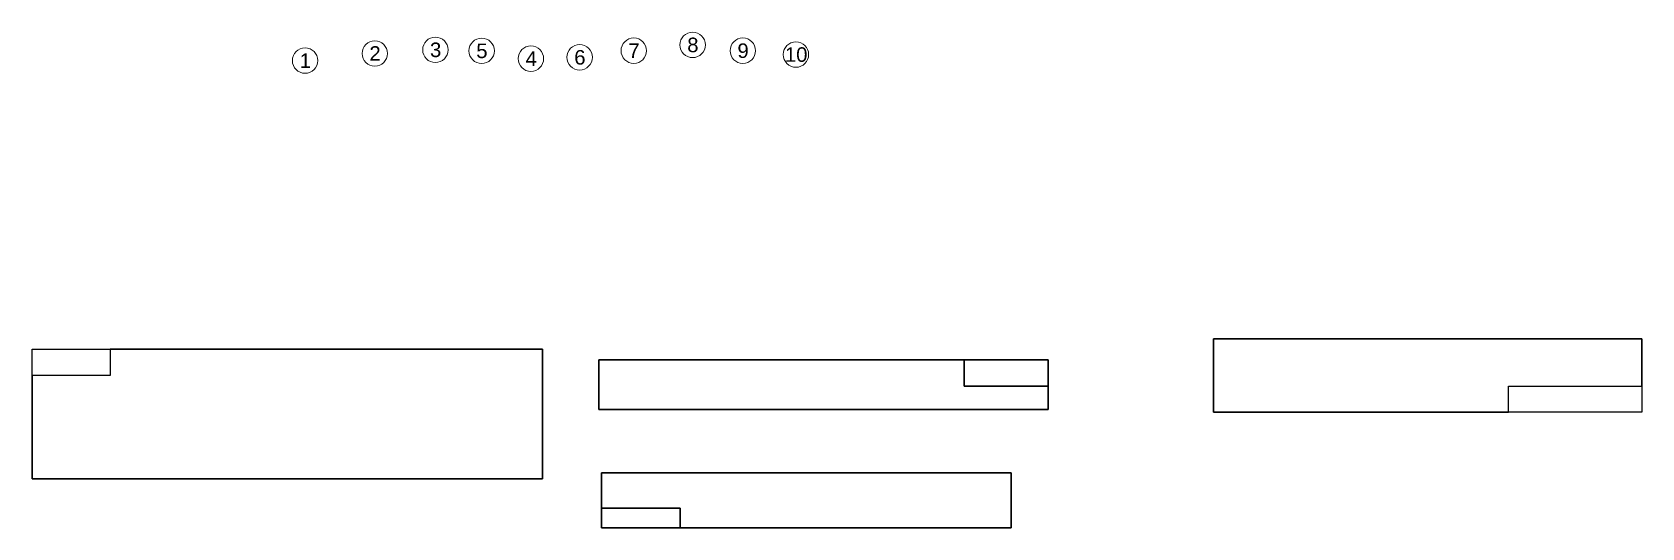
# Model space of a CAD drawing. Extents: x 20827 to 21850, y 13379 to 16714.
# Drawn here: x 20964 to 21850, y 15138 to 15411 of the extents above; entities that cross this region are included whole.
import ezdxf
from ezdxf.enums import TextEntityAlignment as Align

# ---------------------------------------------------------------- set-up
doc = ezdxf.new("R2010")
doc.units = 0
doc.layers.add('COTA', color=241, linetype='CONTINUOUS')
doc.layers.add('NUMERACAO', color=5, linetype='CONTINUOUS', lineweight=15)
doc.styles.add('ARIAL', font='arial.ttf')

msp = doc.modelspace()

# ---------------------------------------------------------------- linework, layer by layer
at = {"layer": 'COTA', "linetype": 'Continuous'}
for points in [[(21614.15, 15241.76), (21849.96, 15241.76), (21849.96, 15201.28), (21614.15, 15201.28)], [(21849.96, 15241.76), (21614.15, 15241.76), (21614.15, 15201.28), (21776.5, 15201.28), (21776.5, 15215.61), (21849.96, 15215.61)], [(21849.96, 15241.76), (21614.15, 15241.76), (21614.15, 15201.28), (21776.5, 15201.28), (21776.5, 15215.61), (21849.96, 15215.61)], [(21849.96, 15241.76), (21614.15, 15241.76), (21614.15, 15201.28), (21776.5, 15201.28), (21776.5, 15215.61), (21849.96, 15215.61)], [(21849.96, 15241.76), (21614.15, 15241.76), (21614.15, 15201.28), (21776.5, 15201.28), (21776.5, 15215.61), (21849.96, 15215.61)], [(21776.5, 15215.61), (21849.96, 15215.61), (21849.96, 15241.76), (21614.15, 15241.76), (21614.15, 15201.28), (21776.5, 15201.28)], [(21776.5, 15215.61), (21849.96, 15215.61), (21849.96, 15241.76), (21614.15, 15241.76), (21614.15, 15201.28), (21776.5, 15201.28)], [(21849.96, 15241.76), (21614.15, 15241.76), (21614.15, 15201.28), (21776.5, 15201.28), (21776.5, 15215.61), (21849.96, 15215.61)], [(21849.96, 15241.76), (21614.15, 15241.76), (21614.15, 15201.28), (21776.5, 15201.28), (21776.5, 15215.61), (21849.96, 15215.61)], [(21849.96, 15241.76), (21614.15, 15241.76), (21614.15, 15201.28), (21776.5, 15201.28), (21776.5, 15215.61), (21849.96, 15215.61)], [(20963.53, 15235.99), (21244.61, 15235.99), (21244.61, 15164.62), (20963.53, 15164.62)], [(20963.53, 15235.99), (21006.53, 15235.99), (21006.53, 15221.52), (20963.53, 15221.52)], [(21244.61, 15235.99), (21006.53, 15235.99), (21006.53, 15221.52), (20963.53, 15221.52), (20963.53, 15164.62), (21244.61, 15164.62)], [(21244.61, 15235.99), (21006.53, 15235.99), (21006.53, 15221.52), (20963.53, 15221.52), (20963.53, 15164.62), (21244.61, 15164.62)], [(21244.61, 15235.99), (21006.53, 15235.99), (21006.53, 15221.52), (20963.53, 15221.52), (20963.53, 15164.62), (21244.61, 15164.62)], [(21275.62, 15230.19), (21523.01, 15230.19), (21523.01, 15202.72), (21275.62, 15202.72)], [(21476.71, 15230.19), (21275.62, 15230.19), (21275.62, 15202.72), (21523.01, 15202.72), (21523.01, 15215.73), (21476.71, 15215.73)], [(21476.71, 15230.19), (21275.62, 15230.19), (21275.62, 15202.72), (21523.01, 15202.72), (21523.01, 15215.73), (21476.71, 15215.73)], [(21523.01, 15215.73), (21476.71, 15215.73), (21476.71, 15230.19), (21275.62, 15230.19), (21275.62, 15202.72), (21523.01, 15202.72)], [(21523.01, 15230.19), (21476.71, 15230.19), (21476.71, 15215.73), (21523.01, 15215.73)], [(21849.96, 15201.28), (21776.5, 15201.28), (21776.5, 15215.61), (21849.96, 15215.61)], [(21277.06, 15168.02), (21502.75, 15168.02), (21502.75, 15137.66), (21277.06, 15137.66)], [(21502.75, 15168.02), (21277.06, 15168.02), (21277.06, 15148.54), (21320.34, 15148.54), (21320.34, 15137.66), (21502.75, 15137.66)], [(21502.75, 15168.02), (21277.06, 15168.02), (21277.06, 15148.54), (21320.34, 15148.54), (21320.34, 15137.66), (21502.75, 15137.66)], [(21277.06, 15137.66), (21320.34, 15137.66), (21320.34, 15148.54), (21277.06, 15148.54)]]:
    msp.add_lwpolyline(points, close=True, dxfattribs=at)
at = {"layer": 'NUMERACAO', "color": 1}
for centre in [(21185.57, 15400.88), (21211.06, 15400.3), (21294.83, 15400.39), (21327.25, 15403.57), (21354.89, 15400.39), (21113.82, 15394.93), (21152.2, 15398.86), (21238.17, 15396.02), (21265.01, 15396.74), (21384.12, 15398.26)]:
    msp.add_circle(centre, 7, dxfattribs=at)

# ---------------------------------------------------------------- texts
at = {"layer": 'NUMERACAO', "color": 7, "style": 'ARIAL'}
for s, p in [('8', (21327.38, 15403.57)), ('1', (21113.96, 15394.93)), ('2', (21152.33, 15398.86)), ('3', (21185.71, 15400.88)), ('5', (21211.19, 15400.3)), ('4', (21238.31, 15396.02)), ('6', (21265.15, 15396.74)), ('7', (21294.96, 15400.39)), ('9', (21355.02, 15400.39)), ('10', (21384.26, 15398.26))]:
    msp.add_text(s, height=8, dxfattribs=at).set_placement(p, align=Align.MIDDLE_CENTER)

doc.saveas('drawing.dxf')
